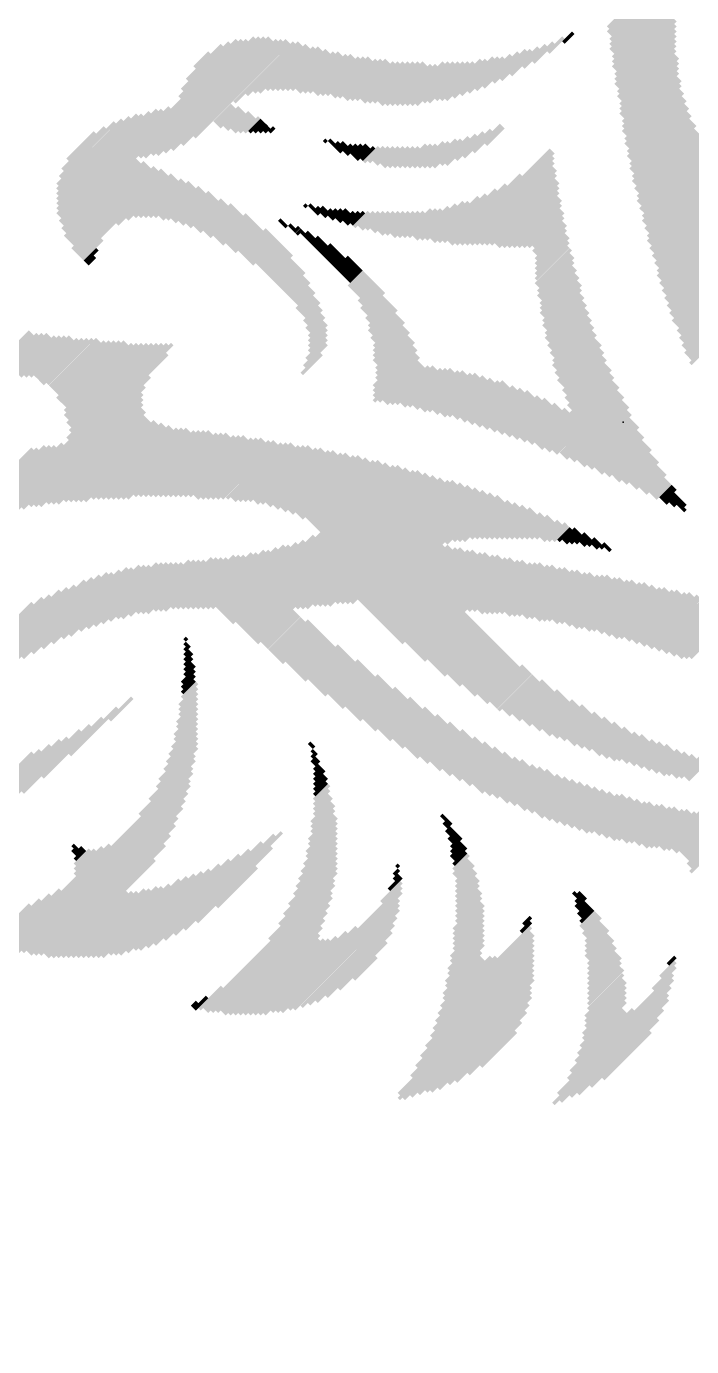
# Model space of a CAD drawing. Extents: x 4 to 288, y -28 to 191.
# Drawn here: x 188.16 to 199.19, y 26.49 to 48.37 of the extents above; entities that cross this region are included whole.
import ezdxf

# ---------------------------------------------------------------- set-up
doc = ezdxf.new("R2010")
doc.units = 0
doc.header["$MEASUREMENT"] = 0
doc.layers.get('0').update_dxf_attribs({"linetype": 'CONTINUOUS'})
for name, color, linetype in [('20', 7, 'CONTINUOUS'), ('21', 2, 'CONTINUOUS'), ('23', 7, 'CONTINUOUS')]:
    doc.layers.add(name, color=color, linetype=linetype)

# ---------------------------------------------------------------- blocks, each defined once
blk = doc.blocks.new('RECT')
blk.add_solid([(-0.5, -0.5), (0.5, -0.5), (-0.5, 0.5), (0.5, 0.5)])

msp = doc.modelspace()

# ---------------------------------------------------------------- linework, layer by layer
at = {"layer": '20', "const_width": 0.0254}
msp.add_lwpolyline([(71.1264, 186.0347, 2.9429), (202.1142, 186.0347)], format="xyb", dxfattribs=at)
at = {"layer": '23'}
msp.add_point((198.0502, 41.8135), dxfattribs=at)

# ---------------------------------------------------------------- block references
at = {"layer": '21', "yscale": 0.0584, "rotation": 45}
for p, xscale in [((198.3384, 48.8908), 1.5189), ((198.3384, 48.8082), 1.5189), ((198.3591, 48.7462), 1.4605), ((198.3591, 48.6636), 1.4605), ((198.3591, 48.581), 1.4605), ((198.3591, 48.4984), 1.4605), ((198.3797, 48.4364), 1.4021), ((198.3797, 48.3538), 1.4021), ((198.3797, 48.2712), 1.4021), ((198.3797, 48.1886), 1.4021), ((198.4004, 48.1266), 1.3437), ((198.421, 47.982), 1.4021), ((198.421, 47.8994), 1.4021), ((198.4004, 48.044), 1.3437), ((190.2212, 46.6395), 4.2647), ((190.2831, 46.6188), 4.3231), ((190.3451, 46.5982), 4.4983), ((191.0267, 47.1971), 2.8042), ((191.1093, 47.1971), 2.8042), ((191.2126, 47.2178), 2.7457), ((191.2745, 47.1971), 2.6873), ((191.3778, 47.2178), 2.6289), ((191.4811, 47.2384), 2.5705), ((191.1713, 47.6722), 1.3437), ((191.605, 47.2798), 2.4536), ((196.9339, 48.0646), 0.3505), ((197.1405, 48.1886), 0.2337), ((198.4417, 47.8374), 1.3437), ((198.4417, 47.7548), 1.3437), ((198.4417, 47.6722), 1.3437), ((191.13, 47.7135), 1.11), ((191.1093, 47.7755), 0.8179), ((191.7289, 47.3211), 2.22), ((191.068, 47.8168), 0.3505), ((192.1007, 47.6102), 1.4021), ((192.2453, 47.6722), 1.2268), ((192.3279, 47.6722), 1.11), ((192.4105, 47.6722), 1.11), ((192.4932, 47.6722), 0.9931), ((192.5758, 47.6722), 0.9931), ((192.6584, 47.6722), 0.9931), ((192.7204, 47.6515), 0.9347), ((192.803, 47.6515), 0.9347), ((192.865, 47.6309), 0.8763), ((192.9476, 47.6309), 0.8763), ((193.0095, 47.6102), 0.9347), ((196.0251, 47.6515), 0.8179), ((196.1697, 47.7135), 0.7595), ((196.273, 47.7342), 0.701), ((196.4175, 47.7961), 0.6426), ((196.5828, 47.8787), 0.5258), ((196.7274, 47.9407), 0.4674), ((198.4623, 47.6102), 1.2852), ((198.4623, 47.5276), 1.2852), ((199.7223, 46.6395), 3.7973), ((199.7429, 46.5775), 3.8557), ((193.0715, 47.5896), 0.8763), ((193.1541, 47.5896), 0.8763), ((193.2367, 47.5896), 0.8763), ((193.278, 47.5483), 0.8763), ((193.3607, 47.5483), 0.8763), ((193.4433, 47.5483), 0.8763), ((193.5259, 47.5483), 0.8763), ((193.5672, 47.507), 0.8763), ((193.6498, 47.507), 0.8763), ((193.7324, 47.507), 0.8763), ((193.7944, 47.4863), 0.9347), ((193.8564, 47.4657), 0.8763), ((193.939, 47.4657), 0.8763), ((194.0216, 47.4657), 0.8763), ((194.0836, 47.445), 0.9347), ((194.1662, 47.445), 0.9347), ((194.2488, 47.445), 0.9347), ((194.3314, 47.445), 0.9347), ((194.3934, 47.4243), 0.9931), ((194.4554, 47.4037), 0.9347), ((194.538, 47.4037), 0.9347), ((194.6206, 47.4037), 0.9347), ((194.7239, 47.4243), 0.9931), ((194.8065, 47.4243), 0.9931), ((194.8891, 47.4243), 0.9931), ((194.9717, 47.4243), 0.9931), ((195.075, 47.445), 0.9347), ((195.1576, 47.445), 0.9347), ((195.2609, 47.4657), 0.8763), ((195.3642, 47.4863), 0.9347), ((195.4468, 47.4863), 0.9347), ((195.5707, 47.5276), 0.9347), ((195.674, 47.5483), 0.8763), ((195.7772, 47.5689), 0.8179), ((195.9012, 47.6102), 0.8179), ((198.4623, 47.445), 1.2852), ((198.483, 47.383), 1.3437), ((198.5037, 47.3211), 1.2852), ((199.7636, 46.5155), 3.9141), ((199.8049, 46.4742), 3.9141), ((198.5037, 47.2384), 1.2852), ((198.5037, 47.1558), 1.2852), ((198.5037, 47.0732), 1.2852), ((198.545, 47.0319), 1.2852), ((199.7636, 46.3503), 3.7973), ((199.8049, 46.309), 3.7973), ((199.8255, 46.247), 3.8557), ((199.8462, 46.1851), 3.9141), ((199.8875, 46.1438), 3.9141), ((199.9082, 46.0818), 3.9726), ((198.545, 46.9493), 1.2852), ((198.545, 46.8667), 1.2852), ((198.5863, 46.8254), 1.2852), ((191.4191, 46.9286), 0.4089), ((198.6069, 46.6808), 1.3437), ((198.5863, 46.7427), 1.2852), ((198.6276, 46.6188), 1.2852), ((189.4363, 46.1851), 2.1615), ((189.3743, 46.2057), 1.9863), ((189.333, 46.247), 1.8694), ((189.2091, 46.2883), 1.5189), ((189.5396, 46.1231), 2.4536), ((189.4983, 46.1644), 2.3368), ((189.2711, 46.2677), 1.6942), ((189.6222, 46.1231), 2.5705), ((191.4604, 46.8873), 0.4089), ((191.5224, 46.8667), 0.4674), ((191.5844, 46.846), 0.4089), ((191.6257, 46.8047), 0.4089), ((191.7083, 46.8047), 0.4089), ((191.7496, 46.7634), 0.4089), ((191.8116, 46.7427), 0.3505), ((191.8942, 46.7427), 0.3505), ((191.9561, 46.7221), 0.2921), ((198.6482, 46.5568), 1.3437), ((198.6482, 46.4742), 1.3437), ((198.6895, 46.4329), 1.3437), ((198.6895, 46.3503), 1.3437), ((199.6397, 45.7307), 3.0963), ((189.1678, 46.3296), 1.2852), ((189.1058, 46.3503), 0.9931), ((189.0645, 46.3916), 0.6426), ((192.0181, 46.7014), 0.2337), ((192.0801, 46.6808), 0.1753), ((192.142, 46.6601), 0.1168), ((192.2247, 46.6601), 0.1168), ((195.5087, 46.3916), 0.6426), ((195.6327, 46.4329), 0.6426), ((195.7979, 46.5155), 0.6426), ((195.9218, 46.5568), 0.4089), ((198.7102, 46.2883), 1.4021), ((198.7515, 46.247), 1.4021), ((198.7515, 46.1644), 1.4021), ((198.7928, 46.1231), 1.4021), ((199.6397, 45.648), 3.0963), ((199.681, 45.6067), 3.0963), ((193.1128, 46.4742), 0.0584), ((193.1954, 46.4742), 0.0584), ((193.2367, 46.4329), 0.0584), ((193.2987, 46.4123), 0.1168), ((193.3607, 46.3916), 0.1753), ((193.402, 46.3503), 0.1753), ((193.4846, 46.3503), 0.1753), ((193.5465, 46.3296), 0.2337), ((193.6292, 46.3296), 0.2337), ((193.6911, 46.309), 0.2921), ((194.5999, 46.2264), 0.5258), ((194.6826, 46.2264), 0.5258), ((194.7652, 46.2264), 0.5258), ((194.8684, 46.247), 0.5842), ((194.9511, 46.247), 0.5842), ((195.0543, 46.2677), 0.6426), ((195.137, 46.2677), 0.6426), ((195.2609, 46.309), 0.6426), ((195.3642, 46.3296), 0.701), ((198.8341, 45.9992), 1.5189), ((198.8135, 46.0611), 1.4605), ((198.8754, 45.9579), 1.5189), ((198.8961, 45.8959), 1.5773), ((199.6397, 45.4828), 2.9794), ((199.6603, 45.4208), 2.921), ((193.7324, 46.2677), 0.2921), ((193.8151, 46.2677), 0.2921), ((193.877, 46.247), 0.3505), ((193.9596, 46.247), 0.3505), ((194.0423, 46.247), 0.3505), ((194.1042, 46.2264), 0.4089), ((194.1868, 46.2264), 0.4089), ((194.2488, 46.2057), 0.4674), ((194.3314, 46.2057), 0.4674), ((194.414, 46.2057), 0.4674), ((194.4967, 46.2057), 0.4674), ((196.0664, 45.5448), 2.22), ((196.1284, 45.5241), 2.1615), ((196.1697, 45.4828), 2.0447), ((199.6603, 45.3382), 2.921), ((199.6603, 45.2556), 2.921), ((199.7223, 45.235), 2.9794), ((189.4156, 45.5035), 1.7526), ((189.395, 45.5654), 1.6942), ((189.4776, 45.4828), 1.811), ((189.5189, 45.4415), 1.811), ((189.6015, 45.3589), 1.9279), ((189.5602, 45.4002), 1.811), ((189.6428, 45.3176), 1.9279), ((189.7048, 45.2969), 1.9863), ((189.7461, 45.2556), 1.9863), ((196.211, 45.4415), 1.9279), ((196.2523, 45.4002), 1.811), ((196.3143, 45.3795), 1.7526), ((199.6603, 45.0904), 2.8042), ((199.681, 45.0284), 2.7457), ((190.0766, 45.5035), 1.1684), ((190.2005, 45.5448), 1.0516), ((190.2831, 45.5448), 0.9347), ((190.3451, 45.5241), 0.8763), ((190.4277, 45.5241), 0.8763), ((190.4897, 45.5035), 0.8179), ((190.5723, 45.5035), 0.8179), ((190.6343, 45.4828), 0.7595), ((195.6327, 45.2763), 1.3437), ((195.7772, 45.3382), 1.6358), ((196.3556, 45.3382), 1.6358), ((196.3969, 45.2969), 1.5189), ((196.4589, 45.2763), 1.4605), ((199.681, 44.9458), 2.7457), ((199.7016, 44.8838), 2.6873), ((199.7016, 44.8012), 2.6873), ((190.6756, 45.4415), 0.7595), ((190.7582, 45.4415), 0.7595), ((190.8201, 45.4208), 0.701), ((190.8615, 45.3795), 0.701), ((190.9441, 45.3795), 0.701), ((190.9854, 45.3382), 0.701), ((191.0473, 45.3176), 0.6426), ((195.2815, 45.173), 1.0516), ((195.3848, 45.1936), 1.11), ((195.5087, 45.235), 1.2268), ((196.4795, 45.2143), 1.4021), ((196.5208, 45.173), 1.2852), ((196.5621, 45.1317), 1.1684), ((199.7429, 44.7599), 2.6873), ((199.7636, 44.6979), 2.7457), ((199.8255, 44.5947), 2.8042), ((199.8049, 44.6566), 2.7457), ((191.0887, 45.2763), 0.6426), ((191.1713, 45.2763), 0.6426), ((191.2126, 45.235), 0.6426), ((191.2539, 45.1936), 0.6426), ((191.3365, 45.1936), 0.6426), ((191.3778, 45.1523), 0.6426), ((191.4191, 45.111), 0.6426), ((191.4811, 45.0904), 0.5842), ((192.7823, 45.4002), 0.0584), ((192.865, 45.4002), 0.0584), ((192.9063, 45.3589), 0.0584), ((192.9682, 45.3382), 0.1168), ((193.0302, 45.3176), 0.1753), ((193.0921, 45.2969), 0.1168), ((193.1541, 45.2763), 0.1753), ((193.2367, 45.2763), 0.1753), ((193.2987, 45.2556), 0.2337), ((193.3813, 45.2556), 0.2337), ((193.4226, 45.2143), 0.2337), ((193.5052, 45.2143), 0.2337), ((193.5672, 45.1936), 0.2921), ((193.6498, 45.1936), 0.2921), ((193.7118, 45.173), 0.3505), ((193.7944, 45.173), 0.3505), ((193.8564, 45.1523), 0.4089), ((193.939, 45.1523), 0.4089), ((194.0216, 45.1523), 0.4089), ((194.0836, 45.1317), 0.4674), ((194.1662, 45.1317), 0.4674), ((194.2282, 45.111), 0.5258), ((194.3108, 45.111), 0.5258), ((194.3934, 45.111), 0.5258), ((194.4554, 45.0904), 0.5842), ((194.538, 45.0904), 0.5842), ((194.6412, 45.111), 0.6426), ((194.7239, 45.111), 0.6426), ((194.8065, 45.111), 0.6426), ((194.8891, 45.111), 0.7595), ((194.9924, 45.1317), 0.8179), ((195.0956, 45.1523), 0.8763), ((195.1783, 45.1523), 0.8763), ((196.6241, 45.111), 1.11), ((196.6654, 45.0697), 0.9931), ((196.7067, 45.0284), 0.8763), ((196.7687, 45.0078), 0.8179), ((191.5224, 45.0491), 0.5842), ((191.5844, 45.0284), 0.6426), ((191.6257, 44.9871), 0.6426), ((191.6876, 44.9664), 0.5842), ((191.7289, 44.9251), 0.5842), ((191.7703, 44.8838), 0.5842), ((192.3692, 45.1523), 0.0584), ((192.4105, 45.111), 0.0584), ((192.4519, 45.0697), 0.0584), ((192.5345, 45.0697), 0.0584), ((196.81, 44.9664), 0.701), ((196.81, 44.8838), 0.701), ((196.8513, 44.8425), 0.701), ((191.8116, 44.8425), 0.5842), ((191.8735, 44.8219), 0.5258), ((191.9355, 44.8012), 0.5842), ((191.9768, 44.7599), 0.5842), ((192.0181, 44.7186), 0.5842), ((192.0594, 44.6773), 0.5842), ((192.5758, 45.0284), 0.0584), ((192.6377, 45.0078), 0.1168), ((192.6791, 44.9664), 0.1168), ((192.741, 44.9458), 0.0584), ((192.803, 44.9251), 0.1168), ((192.8443, 44.8838), 0.1168), ((192.8856, 44.8425), 0.1168), ((192.9476, 44.8219), 0.1753), ((196.8719, 44.6153), 0.7595), ((196.8513, 44.7599), 0.701), ((196.8513, 44.6773), 0.701), ((189.2504, 44.6773), 0.4674), ((189.2297, 44.574), 0.2921), ((192.1007, 44.636), 0.5842), ((192.1627, 44.6153), 0.5258), ((192.204, 44.574), 0.5258), ((192.2453, 44.5327), 0.5258), ((192.2866, 44.4914), 0.5258), ((192.3279, 44.4501), 0.5258), ((192.9889, 44.7806), 0.1753), ((193.0302, 44.7392), 0.1753), ((193.0715, 44.6979), 0.1753), ((193.1335, 44.6773), 0.2337), ((193.1748, 44.636), 0.2337), ((193.2161, 44.5947), 0.2337), ((193.2574, 44.5534), 0.2337), ((196.8719, 44.5327), 0.7595), ((196.8719, 44.4501), 0.7595), ((196.8926, 44.3881), 0.8179), ((189.2297, 44.4914), 0.1753), ((192.3692, 44.4088), 0.5258), ((192.3899, 44.3468), 0.4674), ((192.4312, 44.3055), 0.4674), ((192.4725, 44.2642), 0.4674), ((193.2987, 44.512), 0.2337), ((193.34, 44.4707), 0.2337), ((193.402, 44.4501), 0.2921), ((193.4433, 44.4088), 0.2921), ((193.4846, 44.3675), 0.2921), ((193.5259, 44.3262), 0.2921), ((196.9132, 44.3262), 0.7595), ((196.9339, 44.2642), 0.8179), ((196.9339, 44.1816), 0.8179), ((192.5138, 44.2229), 0.4674), ((192.5551, 44.1816), 0.4674), ((192.5964, 44.1403), 0.4674), ((192.6171, 44.0783), 0.4089), ((193.5672, 44.2848), 0.2921), ((193.6085, 44.2435), 0.2921), ((193.6292, 44.1816), 0.3505), ((193.6705, 44.1403), 0.3505), ((193.7118, 44.099), 0.3505), ((196.9546, 44.1196), 0.7595), ((196.9752, 44.0576), 0.8179), ((196.9752, 43.975), 0.8179), ((196.9959, 43.9131), 0.8763), ((199.2679, 43.9544), 1.11), ((199.2472, 43.8511), 1.0516), ((192.6584, 44.037), 0.4089), ((192.6997, 43.9957), 0.4089), ((192.7204, 43.9337), 0.3505), ((192.7617, 43.8924), 0.3505), ((193.7531, 44.0576), 0.3505), ((193.7944, 44.0163), 0.3505), ((193.8151, 43.9544), 0.4089), ((193.877, 43.8511), 0.4674), ((193.8564, 43.9131), 0.4089), ((197.0165, 43.8511), 0.8179), ((197.0372, 43.7891), 0.8763), ((197.0372, 43.7065), 0.8763), ((199.2679, 43.7891), 0.9931), ((199.2885, 43.7272), 0.9347), ((192.7823, 43.8304), 0.4089), ((192.803, 43.7685), 0.3505), ((192.8443, 43.7272), 0.3505), ((192.8856, 43.6859), 0.3505), ((193.9183, 43.8098), 0.4674), ((193.9596, 43.6859), 0.4674), ((193.939, 43.7478), 0.4089), ((194.001, 43.6446), 0.4674), ((194.0216, 43.5826), 0.5258), ((197.0578, 43.6446), 0.8179), ((197.0785, 43.5826), 0.8763), ((197.0785, 43.5), 0.8763), ((197.1198, 43.4587), 0.8763), ((199.2679, 43.6239), 0.8763), ((199.2885, 43.5619), 0.8179), ((199.2885, 43.4793), 0.8179), ((192.8856, 43.6032), 0.3505), ((192.9269, 43.5619), 0.3505), ((192.9269, 43.4793), 0.3505), ((192.9682, 43.438), 0.3505), ((194.0423, 43.5206), 0.5842), ((194.0836, 43.4793), 0.5842), ((194.0836, 43.3967), 0.5842), ((194.1249, 43.3554), 0.5842), ((197.1198, 43.376), 0.8763), ((197.1611, 43.3347), 0.8763), ((197.1611, 43.2521), 0.8763), ((199.3092, 43.4173), 0.7595), ((199.3092, 43.3347), 0.7595), ((192.9682, 43.3554), 0.3505), ((192.9889, 43.2934), 0.4089), ((192.9889, 43.2108), 0.4089), ((194.1868, 43.0869), 0.7595), ((194.1455, 43.2934), 0.6426), ((194.1662, 43.2315), 0.701), ((194.1662, 43.1488), 0.701), ((197.2024, 43.2108), 0.8763), ((197.2024, 43.1282), 0.8763), ((197.2231, 43.0662), 0.9347), ((199.3298, 43.2728), 0.701), ((199.3298, 43.1901), 0.701), ((199.3505, 43.1282), 0.6426), ((187.8872, 42.9836), 0.9347), ((187.9492, 42.9629), 0.8763), ((188.0111, 42.9423), 0.9347), ((189.1058, 41.7237), 3.9141), ((188.0937, 42.9423), 0.9347), ((189.1884, 41.7237), 3.9141), ((188.1764, 42.9423), 0.9347), ((188.2383, 42.9216), 0.8763), ((188.3209, 42.9216), 0.8763), ((188.3829, 42.901), 0.9347), ((188.4655, 42.901), 0.9347), ((188.5481, 42.901), 0.9347), ((188.6101, 42.8803), 0.8763), ((188.6721, 42.8597), 0.9347), ((188.734, 42.839), 0.9931), ((188.796, 42.8184), 1.0516), ((188.8786, 42.8184), 1.0516), ((188.9406, 42.7977), 1.11), ((188.9819, 42.7564), 1.11), ((189.0439, 42.7358), 1.1684), ((189.1471, 42.6738), 1.3437), ((189.1058, 42.7151), 1.2268), ((189.2091, 42.6531), 1.4021), ((189.2711, 42.6325), 1.4605), ((189.3537, 42.5499), 1.5773), ((189.3124, 42.5912), 1.4605), ((189.395, 42.5085), 1.6942), ((189.4569, 42.4879), 1.7526), ((189.6222, 42.3227), 2.22), ((189.4983, 42.4466), 1.8694), ((189.6015, 42.3846), 2.0447), ((189.5602, 42.4259), 1.9279), ((192.9476, 42.9216), 0.5258), ((192.9682, 43.0249), 0.4674), ((192.9889, 43.1282), 0.4089), ((194.2281, 42.9629), 0.7595), ((194.2282, 43.0456), 0.7595), ((194.2488, 42.901), 0.8179), ((194.2695, 42.839), 0.8763), ((197.2437, 43.0043), 0.8763), ((197.2644, 42.9423), 0.9347), ((197.285, 42.8803), 0.8763), ((197.3057, 42.8184), 0.9347), ((197.347, 42.7771), 0.9347), ((199.3711, 43.0662), 0.5842), ((199.3711, 42.9836), 0.5842), ((189.2091, 41.6617), 3.622), ((192.8856, 42.7771), 0.4674), ((194.2488, 42.7358), 0.9347), ((194.2695, 42.6738), 0.9931), ((194.2695, 42.5912), 0.9931), ((194.2901, 42.5292), 1.0516), ((197.3676, 42.7151), 0.8763), ((197.3883, 42.6531), 0.9347), ((197.409, 42.5912), 0.8763), ((194.3314, 42.4879), 0.9347), ((194.3934, 42.4672), 0.8763), ((194.4347, 42.4259), 0.8763), ((194.5173, 42.4259), 0.8763), ((194.5999, 42.4259), 0.8763), ((194.6619, 42.4053), 0.8179), ((194.7239, 42.3846), 0.8763), ((194.8065, 42.3846), 0.8763), ((194.8891, 42.3846), 0.8763), ((197.4296, 42.5292), 0.9347), ((197.4503, 42.4672), 0.8763), ((197.4709, 42.4053), 0.9347), ((197.5122, 42.364), 0.9347), ((189.1058, 41.4758), 3.0963), ((194.9304, 42.3433), 0.8763), ((195.013, 42.3433), 0.8763), ((195.075, 42.3227), 0.9347), ((195.137, 42.302), 0.8763), ((195.2196, 42.302), 0.8763), ((195.2815, 42.2813), 0.9347), ((195.3435, 42.2607), 0.8763), ((195.4055, 42.24), 0.9347), ((195.4674, 42.2194), 0.8763), ((195.55, 42.2194), 0.8763), ((195.5914, 42.1781), 0.8763), ((195.674, 42.1781), 0.8763), ((195.7359, 42.1574), 0.9347), ((195.7979, 42.1368), 0.8763), ((197.2437, 42.0128), 1.6942), ((197.285, 41.9715), 1.6942), ((197.3263, 41.9302), 1.5773), ((197.3676, 41.8889), 1.5773), ((189.1058, 41.3932), 2.8626), ((189.1471, 41.3519), 2.6289), ((195.8392, 42.0955), 0.8763), ((195.9218, 42.0955), 0.8763), ((195.9631, 42.0541), 0.8763), ((196.0458, 42.0541), 0.8763), ((196.0871, 42.0128), 0.8763), ((196.1697, 42.0128), 0.8763), ((196.211, 41.9715), 0.8763), ((196.273, 41.9509), 0.8179), ((196.3349, 41.9302), 0.8763), ((197.4296, 41.8683), 1.5189), ((197.4503, 41.8063), 1.4605), ((197.5122, 41.7856), 1.4021), ((197.5535, 41.7443), 1.4021), ((189.1884, 41.3106), 2.5121), ((189.2297, 41.2693), 2.3952), ((189.2917, 41.2486), 2.22), ((196.3969, 41.9096), 0.8179), ((196.4588, 41.8889), 0.8763), ((196.5208, 41.8683), 0.8179), ((196.5621, 41.8269), 0.8179), ((196.6447, 41.8269), 0.8179), ((196.6861, 41.7856), 0.8179), ((196.748, 41.765), 0.7595), ((196.81, 41.7443), 0.8179), ((197.5742, 41.6824), 1.3437), ((197.6362, 41.6617), 1.2852), ((197.6775, 41.6204), 1.2852), ((189.3537, 41.228), 2.1615), ((189.395, 41.1867), 2.0447), ((189.4776, 41.1867), 1.9279), ((189.5396, 41.166), 1.8694), ((189.6222, 41.166), 1.8694), ((196.8719, 41.7237), 0.7595), ((197.7188, 41.5791), 1.1684), ((197.7601, 41.5378), 1.1684), ((197.7807, 41.4758), 1.11), ((197.8427, 41.4552), 1.0516), ((189.6841, 41.1453), 1.811), ((189.7668, 41.1453), 1.811), ((189.8494, 41.1453), 1.6942), ((189.932, 41.1453), 1.6942), ((189.994, 41.1247), 1.6358), ((190.0766, 41.1247), 1.6358), ((190.1592, 41.1247), 1.6358), ((190.2418, 41.1247), 1.6358), ((190.3038, 41.104), 1.5773), ((190.3864, 41.104), 1.5773), ((190.4897, 41.1247), 1.5189), ((190.5723, 41.1247), 1.5189), ((190.6549, 41.1247), 1.5189), ((190.7169, 41.104), 1.4605), ((190.7995, 41.104), 1.4605), ((190.8821, 41.104), 1.4605), ((190.9647, 41.104), 1.4605), ((191.0267, 41.0834), 1.4021), ((191.1093, 41.0834), 1.4021), ((191.1919, 41.0834), 1.4021), ((191.2745, 41.0834), 1.4021), ((197.884, 41.4139), 1.0516), ((197.946, 41.3932), 0.9931), ((197.9666, 41.3312), 0.9347), ((198.0079, 41.2899), 0.9347), ((198.0699, 41.2693), 0.8763), ((187.7013, 40.8149), 1.5773), ((187.7839, 40.8149), 1.5773), ((187.8872, 40.8355), 1.6358), ((187.9905, 40.8562), 1.5773), ((188.0731, 40.8562), 1.5773), ((188.197, 40.8975), 1.5773), ((191.3365, 41.0627), 1.3437), ((191.4191, 41.0627), 1.3437), ((191.4811, 41.0421), 1.4021), ((191.5637, 41.0421), 1.4021), ((191.6257, 41.0214), 1.3437), ((191.7083, 41.0214), 1.3437), ((191.7909, 41.0214), 1.3437), ((191.8529, 41.0008), 1.2852), ((191.9355, 41.0008), 1.2852), ((192.0181, 41.0008), 1.2852), ((192.0801, 40.9801), 1.3437), ((192.142, 40.9595), 1.2852), ((192.2247, 40.9595), 1.2852), ((192.3073, 40.9595), 1.2852), ((192.3899, 40.9595), 1.2852), ((192.4312, 40.9181), 1.2852), ((192.5138, 40.9181), 1.2852), ((192.5964, 40.9181), 1.2852), ((198.0906, 41.2073), 0.8179), ((198.1525, 41.1867), 0.7595), ((198.1938, 41.1453), 0.7595), ((198.2351, 41.104), 0.7595), ((192.6377, 40.8768), 1.2852), ((192.7204, 40.8768), 1.2852), ((192.7823, 40.8562), 1.3437), ((192.8443, 40.8355), 1.2852), ((192.9063, 40.8149), 1.3437), ((192.9889, 40.8149), 1.3437), ((193.0302, 40.7736), 1.3437), ((193.1128, 40.7736), 1.3437), ((193.1748, 40.7529), 1.4021), ((193.2161, 40.7116), 1.4021), ((193.2987, 40.7116), 1.4021), ((193.34, 40.6703), 1.4021), ((193.402, 40.6496), 1.4605), ((193.4639, 40.629), 1.5189), ((198.2765, 41.0627), 0.6426), ((198.3178, 41.0214), 0.6426), ((198.3797, 41.0008), 0.5842), ((198.421, 40.9595), 0.5842), ((192.8649, 39.7821), 3.6805), ((192.9476, 39.7821), 3.6805), ((193.0095, 39.7615), 3.7389), ((193.0508, 39.7202), 3.7389), ((193.1128, 39.6995), 3.7973), ((193.1541, 39.6582), 3.7973), ((193.2161, 39.6376), 3.8557), ((193.278, 39.6169), 3.9141), ((193.3194, 39.5756), 3.9141), ((193.3813, 39.5549), 3.9726), ((193.7324, 39.8235), 3.0963), ((193.8151, 39.8235), 3.0963), ((193.5052, 40.5877), 1.5189), ((193.5672, 40.567), 1.5773), ((198.4417, 40.8975), 0.5258), ((198.5037, 40.8768), 0.4674), ((198.545, 40.8355), 0.4674), ((198.5863, 40.7942), 0.4674), ((193.877, 39.8028), 3.0378), ((193.9803, 39.8235), 2.9794), ((194.0423, 39.8028), 2.921), ((194.1249, 39.8028), 2.921), ((194.2075, 39.8028), 2.921), ((194.2901, 39.8028), 2.8042), ((194.3727, 39.8028), 2.8042), ((194.4347, 39.7821), 2.7457), ((194.5173, 39.7821), 2.7457), ((194.5999, 39.7821), 2.6289), ((194.6619, 39.7615), 2.6873), ((198.6276, 40.7529), 0.3505), ((198.6689, 40.7116), 0.3505), ((198.7102, 40.6703), 0.3505), ((198.7722, 40.6496), 0.2921), ((198.8135, 40.6083), 0.2921), ((194.7032, 39.7202), 2.6873), ((194.7652, 39.6995), 2.7457), ((194.8065, 39.6582), 2.7457), ((194.8684, 39.6376), 2.8042), ((195.5087, 40.1952), 1.11), ((195.612, 40.2159), 1.0516), ((195.674, 40.1952), 0.9931), ((195.7359, 40.1746), 0.9347), ((195.8392, 40.1952), 0.8763), ((198.8341, 40.5464), 0.2337), ((198.8961, 40.5257), 0.1753), ((198.9374, 40.4844), 0.1753), ((198.9994, 40.4637), 0.1168), ((195.9012, 40.1746), 0.8179), ((195.9838, 40.1746), 0.8179), ((196.0458, 40.1539), 0.7595), ((196.1284, 40.1539), 0.7595), ((196.1903, 40.1333), 0.701), ((196.273, 40.1333), 0.701), ((196.3349, 40.1126), 0.6426), ((196.3969, 40.092), 0.5842), ((196.4795, 40.092), 0.5842), ((196.5415, 40.0713), 0.5258), ((196.6241, 40.0713), 0.5258), ((199.0407, 40.4224), 0.1168), ((199.0613, 40.3605), 0.0584), ((196.686, 40.0507), 0.4674), ((196.748, 40.03), 0.4089), ((196.8306, 40.03), 0.4089), ((196.8719, 39.9887), 0.4089), ((196.9546, 39.9887), 0.4089), ((197.0165, 39.968), 0.3505), ((197.0785, 39.9474), 0.2921), ((197.1611, 39.9474), 0.2921), ((192.1214, 39.2038), 1.811), ((192.2247, 39.2245), 1.9863), ((197.2024, 39.9061), 0.2921), ((197.2644, 39.8854), 0.2337), ((197.347, 39.8854), 0.2337), ((197.409, 39.8648), 0.1753), ((197.4503, 39.8235), 0.1753), ((197.5329, 39.8235), 0.1753), ((197.5949, 39.8028), 0.1168), ((191.4398, 39.1832), 1.2852), ((191.5224, 39.1832), 1.2852), ((191.6257, 39.2038), 1.3437), ((191.7083, 39.2038), 1.3437), ((191.8116, 39.2245), 1.4021), ((191.8942, 39.2245), 1.5189), ((191.9561, 39.2038), 1.5773), ((192.0388, 39.2038), 1.6942), ((194.4967, 39.1832), 1.6358), ((194.5586, 39.1625), 1.6942), ((194.5999, 39.1212), 1.6942), ((194.6619, 39.1005), 1.7526), ((194.7239, 39.0799), 1.811), ((194.7652, 39.0386), 1.811), ((194.8271, 39.0179), 1.8694), ((194.8891, 38.9973), 1.9279), ((194.9304, 38.956), 1.9279), ((194.9924, 38.9353), 1.9863), ((195.0543, 38.9146), 2.0447), ((197.6362, 39.7615), 0.1168), ((197.7188, 39.7615), 0.1168), ((197.7807, 39.7408), 0.0584), ((197.8221, 39.6995), 0.0584), ((189.2091, 38.7701), 1.7526), ((189.333, 38.8114), 1.6358), ((189.4569, 38.8527), 1.6358), ((189.5809, 38.894), 1.5189), ((189.6841, 38.9146), 1.4605), ((189.8081, 38.956), 1.4605), ((189.9113, 38.9766), 1.4021), ((190.0146, 38.9973), 1.3437), ((190.1179, 39.0179), 1.2852), ((190.2005, 39.0179), 1.2852), ((190.3038, 39.0386), 1.2268), ((190.4277, 39.0799), 1.2268), ((190.5103, 39.0799), 1.2268), ((190.5929, 39.0799), 1.2268), ((190.6962, 39.1005), 1.1684), ((190.7995, 39.1212), 1.2268), ((190.8821, 39.1212), 1.2268), ((190.9854, 39.1419), 1.1684), ((191.068, 39.1419), 1.1684), ((191.1713, 39.1625), 1.2268), ((191.2539, 39.1625), 1.2268), ((191.3365, 39.1625), 1.2268), ((195.0956, 38.8733), 2.0447), ((195.1783, 38.8733), 2.0447), ((195.2402, 38.8527), 2.1031), ((195.2815, 38.8114), 2.1031), ((195.3435, 38.7907), 2.1615), ((195.4055, 38.7701), 2.22), ((195.4468, 38.7288), 2.22), ((195.9012, 39.1005), 1.1684), ((195.9838, 39.1005), 1.1684), ((196.0458, 39.0799), 1.11), ((196.1077, 39.0592), 1.1684), ((196.1903, 39.0592), 1.1684), ((196.273, 39.0592), 1.1684), ((196.3349, 39.0386), 1.11), ((196.4175, 39.0386), 1.11), ((196.5002, 39.0386), 1.11), ((196.5415, 38.9973), 1.11), ((196.6241, 38.9973), 1.11), ((196.7067, 38.9973), 1.11), ((188.3003, 38.357), 2.3368), ((188.4655, 38.4396), 2.22), ((188.6308, 38.5222), 2.1031), ((188.796, 38.6048), 1.9863), ((188.9199, 38.6461), 1.8694), ((189.0645, 38.7081), 1.811), ((196.7687, 38.9766), 1.0516), ((196.8306, 38.956), 1.11), ((196.9132, 38.956), 1.11), ((196.9752, 38.9353), 1.0516), ((197.0372, 38.9147), 1.11), ((197.1198, 38.9146), 1.11), ((197.1818, 38.894), 1.0516), ((197.2644, 38.894), 1.0516), ((197.3263, 38.8733), 1.11), ((197.409, 38.8733), 1.11), ((197.4709, 38.8527), 1.0516), ((197.5329, 38.832), 1.11), ((197.6155, 38.832), 1.11), ((197.6568, 38.7907), 1.11), ((197.7394, 38.7907), 1.11), ((197.8221, 38.7907), 1.11), ((186.1935, 36.4981), 7.1272), ((187.8459, 38.0678), 2.8042), ((188.0731, 38.2124), 2.5121), ((197.8634, 38.7494), 1.11), ((197.946, 38.7494), 1.11), ((198.0286, 38.7494), 1.11), ((198.0699, 38.7081), 1.11), ((198.1525, 38.7081), 1.11), ((198.1938, 38.6668), 1.11), ((198.2765, 38.6668), 1.11), ((198.3384, 38.6461), 1.1684), ((198.4004, 38.6255), 1.11), ((198.483, 38.6255), 1.11), ((198.545, 38.6048), 1.1684), ((198.6069, 38.5842), 1.11), ((198.6689, 38.5635), 1.1684), ((198.7515, 38.5635), 1.1684), ((185.863, 36.4154), 6.7767), ((185.987, 36.4568), 6.8936), ((186.0902, 36.4774), 6.952), ((198.7928, 38.5222), 1.1684), ((198.8754, 38.5222), 1.1684), ((198.9374, 38.5016), 1.2268), ((198.9994, 38.4809), 1.1684), ((199.0613, 38.4602), 1.2268), ((199.1439, 38.4602), 1.2268), ((199.1853, 38.4189), 1.2268), ((199.2679, 38.4189), 1.2268), ((199.3092, 38.3776), 1.2268), ((199.3918, 38.3776), 1.2268), ((199.4538, 38.357), 1.2852), ((199.5157, 38.3363), 1.2268), ((199.5983, 38.3363), 1.2268), ((192.3279, 38.4189), 0.7595), ((192.3692, 38.3776), 0.7595), ((192.4105, 38.3363), 0.7595), ((192.4519, 38.295), 0.7595), ((192.4932, 38.2537), 0.7595), ((192.5551, 38.233), 0.8179), ((195.075, 38.2744), 1.0516), ((195.1163, 38.233), 1.0516), ((195.1783, 38.2124), 0.9931), ((195.2196, 38.1711), 0.9931), ((192.5964, 38.1917), 0.8179), ((192.6378, 38.1504), 0.8179), ((192.6791, 38.1091), 0.8179), ((192.741, 38.0885), 0.7595), ((192.7823, 38.0472), 0.7595), ((195.2609, 38.1298), 0.9931), ((195.3022, 38.0885), 0.9931), ((195.3435, 38.0472), 0.9931), ((195.3848, 38.0058), 0.9931), ((195.4261, 37.9645), 0.9931), ((190.7995, 38.2124), 0.0584), ((190.7995, 38.1298), 0.0584), ((190.8201, 38.0678), 0.1168), ((192.8236, 38.0058), 0.7595), ((192.865, 37.9645), 0.7595), ((192.9063, 37.9232), 0.7595), ((192.9476, 37.8819), 0.7595), ((192.9889, 37.8406), 0.7595), ((193.0508, 37.82), 0.8179), ((193.1128, 37.7993), 0.7595), ((195.4881, 37.9439), 0.9347), ((195.5294, 37.9026), 0.9347), ((195.5707, 37.8613), 0.9347), ((195.612, 37.82), 0.9347), ((195.6533, 37.7786), 0.9347), ((195.7153, 37.758), 0.8763), ((190.8201, 37.9852), 0.1168), ((190.8408, 37.9232), 0.1753), ((190.8408, 37.8406), 0.1753), ((193.1541, 37.758), 0.7595), ((193.1954, 37.7167), 0.7595), ((193.2367, 37.6754), 0.7595), ((193.278, 37.6341), 0.7595), ((193.3194, 37.5928), 0.7595), ((193.3813, 37.5721), 0.8179), ((195.7566, 37.7167), 0.8763), ((195.7979, 37.6754), 0.8763), ((195.8392, 37.6341), 0.8763), ((195.8805, 37.5928), 0.8763), ((195.9425, 37.5721), 0.8179), ((190.8408, 37.5928), 0.2921), ((190.8408, 37.758), 0.1753), ((190.8615, 37.696), 0.2337), ((193.4433, 37.5514), 0.7595), ((193.4846, 37.5101), 0.7595), ((193.5259, 37.4688), 0.7595), ((193.5672, 37.4275), 0.7595), ((193.6085, 37.3862), 0.7595), ((195.9838, 37.5308), 0.8179), ((196.0251, 37.4895), 0.8179), ((196.0871, 37.4688), 0.8763), ((196.149, 37.4482), 0.8179), ((196.1903, 37.4069), 0.8179), ((196.2316, 37.3656), 0.8179), ((190.8408, 37.5101), 0.2921), ((190.8408, 37.4275), 0.2921), ((190.8615, 37.3656), 0.3505), ((193.6498, 37.3449), 0.7595), ((193.7324, 37.3449), 0.7595), ((193.7738, 37.3036), 0.7595), ((193.8151, 37.2623), 0.7595), ((193.8564, 37.221), 0.7595), ((193.8977, 37.1797), 0.7595), ((196.273, 37.3242), 0.8179), ((196.3349, 37.3036), 0.7595), ((196.3762, 37.2623), 0.7595), ((196.4382, 37.2416), 0.8179), ((196.5002, 37.221), 0.7595), ((196.5415, 37.1797), 0.7595), ((189.7254, 37.0557), 0.5258), ((190.8408, 37.2623), 0.4089), ((190.8408, 37.1797), 0.4089), ((190.8408, 37.097), 0.4089), ((193.939, 37.1384), 0.7595), ((194.0216, 37.1384), 0.7595), ((194.0629, 37.097), 0.7595), ((194.1042, 37.0557), 0.7595), ((194.1455, 37.0144), 0.7595), ((194.1868, 36.9731), 0.7595), ((194.2695, 36.9731), 0.7595), ((194.3108, 36.9318), 0.7595), ((196.5828, 37.1384), 0.7595), ((196.6447, 37.1177), 0.701), ((196.7067, 37.097), 0.7595), ((196.748, 37.0557), 0.7595), ((196.81, 37.0351), 0.701), ((196.8513, 36.9938), 0.701), ((196.8926, 36.9525), 0.701), ((196.9752, 36.9525), 0.701), ((189.2711, 36.684), 1.11), ((190.7995, 36.8079), 0.5258), ((190.8201, 36.9938), 0.4674), ((190.8201, 36.9112), 0.4674), ((194.3521, 36.8905), 0.7595), ((194.3934, 36.8492), 0.7595), ((194.4347, 36.8079), 0.7595), ((194.5173, 36.8079), 0.7595), ((194.5586, 36.7666), 0.7595), ((194.5999, 36.7253), 0.7595), ((197.0165, 36.9112), 0.701), ((197.0578, 36.8698), 0.701), ((197.1405, 36.8698), 0.701), ((197.1818, 36.8285), 0.701), ((197.2437, 36.8079), 0.6426), ((197.285, 36.7666), 0.6426), ((197.3676, 36.7666), 0.6426), ((188.6514, 36.2296), 1.5773), ((188.9199, 36.4154), 1.4021), ((190.7788, 36.622), 0.5842), ((190.7995, 36.7253), 0.5258), ((194.6412, 36.684), 0.7595), ((194.7239, 36.684), 0.7595), ((194.7652, 36.6426), 0.7595), ((194.8065, 36.6013), 0.7595), ((194.8478, 36.56), 0.7595), ((194.9098, 36.5394), 0.8179), ((194.9717, 36.5187), 0.7595), ((197.409, 36.7253), 0.6426), ((197.4503, 36.684), 0.6426), ((197.5329, 36.684), 0.6426), ((197.5742, 36.6426), 0.6426), ((197.6362, 36.622), 0.5842), ((197.6981, 36.6013), 0.6426), ((197.7601, 36.5807), 0.5842), ((187.9905, 35.8165), 2.0447), ((188.1764, 35.9197), 1.8694), ((188.4242, 36.085), 1.7526), ((190.7169, 36.3122), 0.7595), ((190.7375, 36.4154), 0.701), ((190.7582, 36.5187), 0.6426), ((195.013, 36.4774), 0.7595), ((195.0543, 36.4361), 0.7595), ((195.137, 36.4361), 0.7595), ((195.1783, 36.3948), 0.7595), ((195.2196, 36.3535), 0.7595), ((195.2609, 36.3122), 0.7595), ((195.3435, 36.3122), 0.7595), ((195.3848, 36.2709), 0.7595), ((197.8014, 36.5394), 0.5842), ((197.8634, 36.5187), 0.6426), ((197.9253, 36.4981), 0.5842), ((197.9666, 36.4568), 0.5842), ((198.0493, 36.4568), 0.5842), ((198.0906, 36.4154), 0.5842), ((198.1732, 36.4154), 0.5842), ((198.2351, 36.3948), 0.5258), ((198.2765, 36.3535), 0.5258), ((198.3591, 36.3535), 0.5258), ((187.4741, 35.548), 2.22), ((187.6393, 35.6306), 2.1031), ((187.8046, 35.7132), 2.1031), ((190.6549, 36.085), 0.9347), ((190.6756, 36.1882), 0.8763), ((192.865, 36.4774), 0.0584), ((192.9063, 36.4361), 0.0584), ((192.9063, 36.3535), 0.0584), ((192.9269, 36.2915), 0.1168), ((195.4261, 36.2296), 0.7595), ((195.5087, 36.2296), 0.7595), ((195.55, 36.1882), 0.7595), ((195.5914, 36.1469), 0.7595), ((195.674, 36.1469), 0.7595), ((195.7153, 36.1056), 0.7595), ((195.7566, 36.0643), 0.7595), ((195.8392, 36.0643), 0.7595), ((198.4004, 36.3122), 0.5258), ((198.483, 36.3122), 0.5258), ((198.5243, 36.2709), 0.5258), ((198.6069, 36.2709), 0.5258), ((198.6482, 36.2296), 0.5258), ((198.7102, 36.2089), 0.4674), ((198.7722, 36.1882), 0.5258), ((198.8341, 36.1676), 0.4674), ((198.8961, 36.1469), 0.5258), ((190.4897, 35.7545), 1.2852), ((190.5723, 35.9197), 1.0516), ((192.9269, 36.2089), 0.1168), ((192.9682, 36.1676), 0.1168), ((192.9682, 36.085), 0.1168), ((195.8805, 36.023), 0.7595), ((195.9218, 35.9817), 0.7595), ((195.9838, 35.961), 0.8179), ((196.0458, 35.9404), 0.7595), ((196.1077, 35.9197), 0.8179), ((196.1697, 35.8991), 0.7595), ((196.211, 35.8578), 0.7595), ((196.2936, 35.8578), 0.7595), ((198.9581, 36.1263), 0.4674), ((199.0407, 36.1263), 0.4674), ((199.082, 36.085), 0.4674), ((199.1646, 36.085), 0.4674), ((199.2266, 36.0643), 0.4089), ((199.2885, 36.0437), 0.4674), ((189.395, 34.5772), 4.2647), ((189.4363, 34.5359), 4.1478), ((189.4363, 34.4533), 4.031), ((193.0095, 35.961), 0.2337), ((193.0095, 35.8784), 0.2337), ((192.9889, 36.023), 0.1753), ((193.0302, 35.8165), 0.2921), ((196.3349, 35.8165), 0.7595), ((196.3969, 35.7958), 0.8179), ((196.4588, 35.7752), 0.7595), ((196.5208, 35.7545), 0.8179), ((196.5828, 35.7338), 0.7595), ((196.6241, 35.6925), 0.7595), ((196.686, 35.6719), 0.8179), ((196.748, 35.6512), 0.7595), ((196.81, 35.6306), 0.8179), ((196.8719, 35.6099), 0.7595), ((196.9339, 35.5893), 0.8179), ((189.4776, 34.412), 3.9141), ((189.4983, 34.35), 3.7389), ((193.0508, 35.6719), 0.3505), ((193.0508, 35.5893), 0.3505), ((193.0302, 35.7338), 0.2921), ((196.9752, 35.548), 0.8179), ((197.0578, 35.548), 0.8179), ((197.0991, 35.5066), 0.8179), ((197.1818, 35.5066), 0.8179), ((197.2231, 35.4653), 0.8179), ((197.3057, 35.4653), 0.8179), ((197.347, 35.424), 0.8179), ((197.4296, 35.424), 0.8179), ((197.4709, 35.3827), 0.8179), ((197.5535, 35.3827), 0.8179), ((189.4983, 34.2674), 3.622), ((193.0508, 35.3414), 0.4674), ((193.0715, 35.2794), 0.5258), ((193.0508, 35.5066), 0.3505), ((193.0715, 35.4447), 0.4089), ((197.5949, 35.3414), 0.8179), ((197.6775, 35.3414), 0.8179), ((197.7394, 35.3208), 0.8763), ((197.8014, 35.3001), 0.8179), ((197.884, 35.3001), 0.8179), ((197.9253, 35.2588), 0.8179), ((198.0079, 35.2588), 0.8179), ((198.0493, 35.2175), 0.8179), ((198.1319, 35.2175), 0.8179), ((198.1938, 35.1968), 0.8763), ((198.2558, 35.1762), 0.8179), ((198.3384, 35.1762), 0.8179), ((198.4004, 35.1555), 0.8763), ((189.5189, 34.2054), 3.4468), ((189.5189, 34.1228), 3.2131), ((193.0508, 35.0936), 0.5842), ((193.0715, 35.0316), 0.6426), ((193.0715, 35.1968), 0.5258), ((195.0543, 35.2794), 0.0584), ((195.0956, 35.2381), 0.0584), ((198.4623, 35.1349), 0.8179), ((198.545, 35.1349), 0.8179), ((198.6069, 35.1142), 0.8763), ((198.6689, 35.0936), 0.8179), ((198.7309, 35.0729), 0.8763), ((198.8135, 35.0729), 0.8763), ((198.8754, 35.0522), 0.8179), ((198.9581, 35.0522), 0.8179), ((199.02, 35.0316), 0.8763), ((199.082, 35.0109), 0.8179), ((199.1439, 34.9903), 0.7595), ((189.5396, 34.0608), 3.0378), ((191.5844, 34.2054), 2.2784), ((193.0302, 34.7424), 0.7595), ((193.0508, 34.9283), 0.701), ((193.0508, 34.8457), 0.701), ((195.1163, 35.1762), 0.1168), ((195.1576, 35.1349), 0.1168), ((195.1576, 35.0522), 0.1168), ((195.1989, 35.0109), 0.1168), ((195.2196, 34.949), 0.1753), ((199.1646, 34.9283), 0.701), ((199.2266, 34.9077), 0.6426), ((199.2679, 34.8664), 0.6426), ((199.2885, 34.8044), 0.5842), ((188.6927, 33.9575), 2.3952), ((189.5189, 33.9575), 2.8626), ((189.5189, 33.8749), 2.6289), ((188.9406, 34.7837), 0.0584), ((191.2539, 34.0402), 2.2784), ((191.4398, 34.1434), 2.3368), ((192.9889, 34.5359), 0.8763), ((193.0095, 34.6392), 0.8179), ((195.2815, 34.8457), 0.2337), ((195.2815, 34.7631), 0.2337), ((195.2609, 34.9077), 0.1753), ((195.3022, 34.7011), 0.2921), ((199.3298, 34.7631), 0.5842), ((199.3505, 34.7011), 0.6426), ((199.3711, 34.6392), 0.5842), ((199.3918, 34.5772), 0.6426), ((188.9612, 34.7218), 0.1168), ((189.1884, 34.5359), 0.6426), ((189.0232, 34.7011), 0.1753), ((189.0439, 34.6392), 0.2337), ((189.1265, 34.5565), 0.4674), ((189.0852, 34.5978), 0.3505), ((190.9234, 33.8749), 2.1615), ((191.068, 33.9369), 2.22), ((191.605, 34.1434), 1.7526), ((192.9063, 34.2054), 1.11), ((192.9476, 34.3293), 0.9931), ((192.9682, 34.4326), 0.9347), ((195.3435, 34.6598), 0.2921), ((195.3435, 34.5772), 0.2921), ((195.3642, 34.5152), 0.3505), ((189.4776, 33.751), 2.2784), ((190.3864, 33.6684), 1.9279), ((190.5103, 33.7097), 1.9279), ((190.6549, 33.7717), 1.9863), ((190.7788, 33.813), 2.1031), ((191.6463, 34.1021), 0.9347), ((192.741, 33.7923), 1.5773), ((192.8236, 33.9575), 1.3437), ((192.8649, 34.0815), 1.2268), ((194.2901, 34.35), 0.1168), ((194.3108, 34.4533), 0.0584), ((195.3642, 34.4326), 0.3505), ((195.4055, 34.3913), 0.3505), ((195.4261, 34.3293), 0.4089), ((195.4261, 34.2467), 0.4089), ((195.4468, 34.1848), 0.4674), ((189.932, 33.5445), 1.6942), ((190.0559, 33.5858), 1.811), ((190.1799, 33.6271), 1.811), ((190.2831, 33.6477), 1.8694), ((192.1833, 33.152), 3.0378), ((192.204, 33.0901), 2.9794), ((194.2075, 34.0195), 0.4674), ((194.2695, 34.1641), 0.2921), ((194.2901, 34.2674), 0.1168), ((195.4468, 34.1021), 0.4674), ((195.4674, 34.0402), 0.5258), ((195.4674, 33.9575), 0.5258), ((188.1144, 33.5445), 1.2268), ((188.2383, 33.5858), 1.3437), ((189.2917, 33.4825), 1.5189), ((189.3743, 33.4825), 1.5189), ((189.4569, 33.4825), 1.5189), ((189.5602, 33.5031), 1.5773), ((189.6428, 33.5031), 1.5773), ((189.7461, 33.5238), 1.6358), ((189.8287, 33.5238), 1.6358), ((192.2247, 33.0281), 2.8042), ((192.266, 32.9868), 2.6873), ((193.34, 33.0694), 2.921), ((193.3813, 33.0281), 2.8042), ((195.4674, 33.8749), 0.5258), ((195.4881, 33.813), 0.5842), ((195.4881, 33.7303), 0.5842), ((197.2437, 33.9989), 0.0584), ((197.3263, 33.9162), 0.1753), ((197.347, 33.8543), 0.2337), ((197.3057, 33.9782), 0.1168), ((187.8872, 33.4825), 0.9347), ((188.0111, 33.5238), 1.0516), ((192.2866, 32.9248), 2.5121), ((192.2866, 32.8422), 2.3952), ((193.4226, 32.9868), 2.5705), ((193.4639, 32.9455), 2.4536), ((193.5259, 32.9248), 2.2784), ((195.4674, 33.6271), 0.6426), ((195.4881, 33.5651), 0.701), ((195.4881, 33.4825), 0.701), ((197.3676, 33.7923), 0.1753), ((197.3883, 33.7303), 0.2337), ((197.4296, 33.689), 0.2337), ((197.4709, 33.5651), 0.3505), ((197.4503, 33.6271), 0.2921), ((192.3073, 32.7802), 2.22), ((193.5672, 32.8835), 2.0447), ((193.6085, 32.8422), 1.811), ((195.4674, 33.214), 0.7595), ((195.4881, 33.3999), 0.701), ((195.4881, 33.3173), 0.701), ((196.4382, 33.4412), 0.2337), ((196.4588, 33.5445), 0.1753), ((197.5122, 33.5238), 0.3505), ((197.5329, 33.4618), 0.4089), ((197.5535, 33.3999), 0.3505), ((197.5742, 33.3379), 0.4089), ((192.3279, 32.7183), 2.0447), ((192.3486, 32.6563), 1.8694), ((192.6584, 32.6357), 1.811), ((192.7823, 32.677), 1.9279), ((192.9269, 32.7389), 1.9863), ((193.6705, 32.8215), 1.5189), ((195.7153, 32.4704), 2.3952), ((195.7153, 32.553), 2.2784), ((195.7359, 32.6563), 2.22), ((195.4468, 33.0281), 0.8179), ((195.4674, 33.1314), 0.7595), ((197.5949, 33.2759), 0.4674), ((197.6155, 33.214), 0.5258), ((197.6155, 33.1314), 0.5258), ((197.6568, 33.0901), 0.5258), ((192.3899, 32.615), 1.7526), ((192.4725, 32.615), 1.7526), ((192.5551, 32.615), 1.7526), ((193.7324, 32.8009), 1.11), ((195.5914, 32.0986), 2.7457), ((195.6327, 32.2226), 2.6289), ((195.674, 32.3465), 2.5121), ((195.4261, 32.8422), 0.8763), ((195.4468, 32.9455), 0.8179), ((197.6775, 33.0281), 0.5842), ((197.6775, 32.9455), 0.5842), ((197.6981, 32.8835), 0.6426), ((193.7738, 32.7596), 0.5258), ((195.4468, 31.7888), 3.1547), ((195.4468, 31.7062), 3.1547), ((195.55, 31.9747), 2.8626), ((195.4674, 32.4704), 1.3437), ((195.4468, 32.5324), 1.1684), ((195.3848, 32.6357), 0.8763), ((195.4055, 32.5737), 0.9347), ((195.4055, 32.7389), 0.8179), ((197.7394, 32.677), 0.7595), ((197.7394, 32.5943), 0.7595), ((197.6981, 32.8009), 0.6426), ((197.7188, 32.7389), 0.701), ((198.7928, 32.7389), 0.3505), ((198.8548, 32.8835), 0.1753), ((195.4881, 31.6649), 3.0378), ((195.55, 31.6442), 2.8626), ((198.0079, 31.7888), 2.4536), ((197.7394, 32.5117), 0.7595), ((197.7601, 32.4498), 0.8179), ((197.7601, 32.3671), 0.8179), ((198.7309, 32.5943), 0.5258), ((191.2126, 32.2639), 0.5258), ((195.612, 31.6236), 2.6873), ((195.6533, 31.5823), 2.4536), ((197.8634, 31.479), 2.7457), ((197.9253, 31.6236), 2.6873), ((197.7394, 32.2639), 0.8763), ((197.7601, 32.2019), 0.9347), ((197.7601, 32.1193), 0.9347), ((190.9441, 32.1606), 0.1168), ((191.0473, 32.1813), 0.2921), ((195.6946, 31.541), 2.3368), ((195.7566, 31.5203), 2.1615), ((195.8186, 31.4997), 1.8694), ((197.9047, 31.4377), 2.5121), ((197.9873, 31.4377), 2.2784), ((197.7188, 31.8301), 1.0516), ((197.7394, 32.016), 0.9931), ((197.7394, 31.9334), 0.9931), ((195.8599, 31.4583), 1.6358), ((197.6981, 31.5616), 1.4605), ((197.6775, 31.6236), 1.1684), ((198.0079, 31.3757), 1.9863), ((197.6775, 31.7062), 1.0516), ((195.9218, 31.4377), 1.2268), ((198.0699, 31.3551), 1.5773), ((195.9838, 31.417), 0.8179), ((198.1112, 31.3138), 1.11)]:
    msp.add_blockref('RECT', p, dxfattribs=dict(at, xscale=xscale))

doc.saveas('drawing.dxf')
